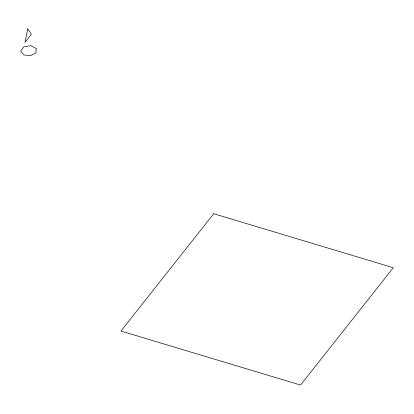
<?xml version="1.0" encoding="UTF-8"?>
<svg xmlns="http://www.w3.org/2000/svg" width="414" height="414" viewBox="0 0 414 414"><rect width="100%" height="100%" fill="white"/><g stroke="black" fill="none" stroke-linecap="round" stroke-linejoin="round"><path stroke-width="0.62" d="M36.163 48.428L35.966 52.909L30.362 55.766L23.567 54.845L20.7 50.839L23.919 46.766L30.802 45.695L36.163 48.428M27.717 28.954L24.959 42.363L31.386 34.233L27.717 28.954M213.707 213.717L120.955 331.045L300.548 385.046L393.3 267.713L213.707 213.717"/></g></svg>
